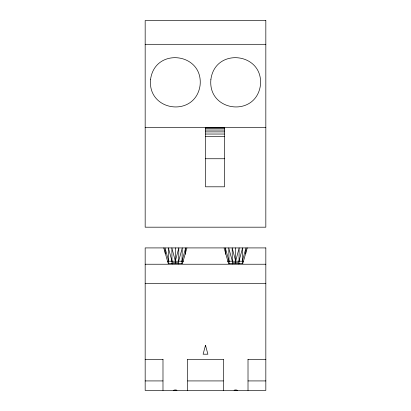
<?xml version="1.0" encoding="UTF-8"?>
<svg xmlns="http://www.w3.org/2000/svg" width="411" height="411" viewBox="0 0 411 411"><rect width="100%" height="100%" fill="white"/><g stroke="black" fill="none" stroke-linecap="round" stroke-linejoin="round"><path stroke-width="0.62" d="M178.662 263.78L178.816 247.915L175.338 261.211L171.855 247.915L172.014 263.78M238.986 263.78L239.145 247.915L235.662 261.211L232.184 247.915L232.338 263.78M181.955 263.78L182.268 247.915L178.662 261.211M242.285 263.78L242.593 247.915L238.986 261.211M185.438 254.25L185.664 247.915L181.955 261.211M245.788 253.618L245.994 247.915L242.285 261.211M172.26 263.949L172.579 262.763L178.091 262.763L178.41 263.949M232.59 263.949L232.909 262.763L238.421 262.763L238.74 263.949M186.913 247.915L182.52 263.353L168.15 263.353L163.758 247.915M247.242 247.915L242.85 263.353L228.48 263.353L224.087 247.915M173.894 390.26L176.828 390.26L173.843 390.26L175.723 390.26M234.224 390.26L237.157 390.26L234.172 390.26L236.048 390.26M174.043 390.26L176.083 390.26M234.373 390.26L236.407 390.26M174.279 390.26L176.391 390.26M234.609 390.26L236.721 390.26M174.593 390.26L176.627 390.26M234.917 390.26L236.957 390.26M174.952 390.26L176.776 390.26M235.277 390.26L237.106 390.26M145.17 44.301L265.83 44.301M145.17 127.431L265.83 127.431M205.5 127.734L224.498 127.734M205.5 128.622L224.498 128.622M205.5 130.04L224.498 130.04M205.5 131.885L224.498 131.885M205.5 134.032L224.498 134.032M205.5 136.334L224.498 136.334M205.5 158.749L224.498 158.749M167.637 261.211L183.573 261.211M227.427 261.211L243.363 261.211M145.17 264.232L265.83 264.232M145.17 283.544L265.83 283.544M145.17 359.548L162.987 359.548M187.688 359.548L223.312 359.548M248.013 359.548L265.83 359.548M145.17 380.925L162.987 380.925M187.688 380.925L223.312 380.925M248.013 380.925L265.83 380.925M229.045 263.78L229.045 261.211L225.336 247.915L225.562 254.25M168.715 263.78L168.715 261.211L165.006 247.915L165.212 253.618M232.338 261.211L228.732 247.915L229.045 261.211M172.014 261.211L168.407 247.915L168.715 261.211M248.013 359.327L248.013 390.424M235.662 247.915L235.662 263.138M224.498 127.431L224.498 186.805L205.5 186.805L205.5 127.431M223.312 359.327L223.312 390.424M187.688 359.327L187.688 390.424M175.338 247.915L175.338 263.138M162.987 359.327L162.987 390.424M150.58 79.297C147.184 111.694 195.189 117.931 200.059 85.56C203.738 52.716 155.106 46.726 150.58 79.297M210.905 79.297C207.509 111.694 255.519 117.931 260.389 85.56C264.067 52.716 215.436 46.726 210.905 79.297M205.5 345.297L203.111 354.205L207.889 354.205L205.5 345.297M265.83 20.55L145.17 20.55L145.17 227.185L265.83 227.185L265.83 20.55M265.83 247.915L145.17 247.915L145.17 390.424L265.83 390.424L265.83 247.915"/></g></svg>
